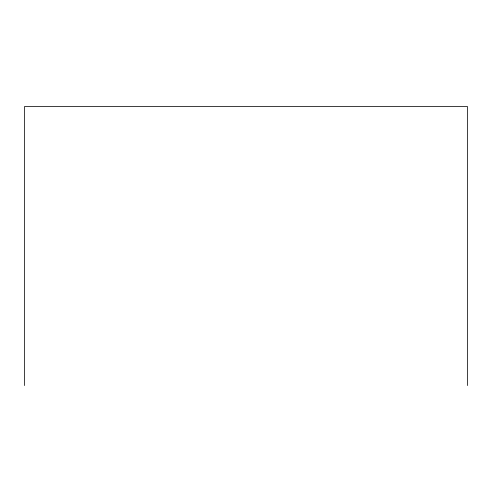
<?xml version="1.0" encoding="UTF-8"?>
<svg xmlns="http://www.w3.org/2000/svg" width="492" height="492" viewBox="0 0 492 492"><rect width="100%" height="100%" fill="white"/><g stroke="black" fill="none" stroke-linecap="round" stroke-linejoin="round"><path stroke-width="0.74" d="M467.4 385.55L467.4 106.45L24.6 106.45L24.6 385.55"/></g></svg>
